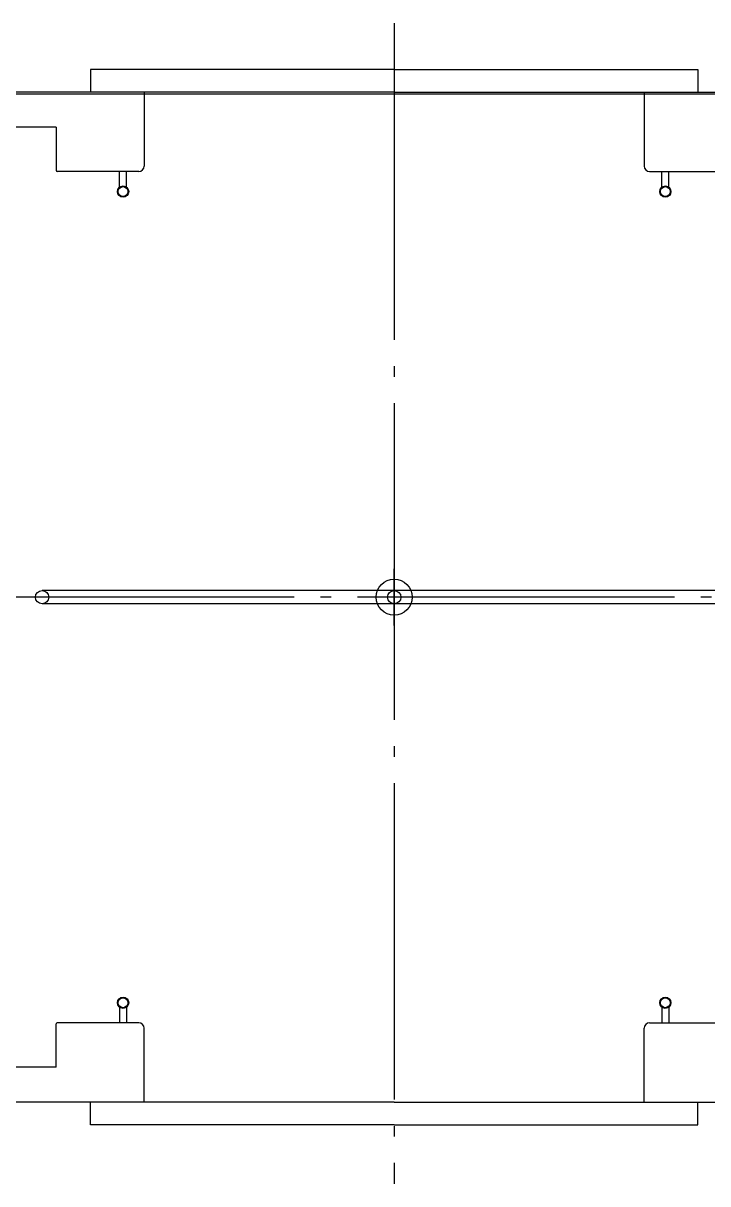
# Model space of a CAD drawing. Extents: x 39751 to 116307, y -36149 to -14965.
# Drawn here: x 91622 to 93566, y -34427 to -31127 of the extents above; entities that cross this region are included whole.
import ezdxf

# ---------------------------------------------------------------- set-up
doc = ezdxf.new("R2010")
doc.units = 0
doc.header["$LTSCALE"] = 1500
doc.linetypes.add('CENTER2', pattern=[0.72, 0.6, -0.05, 0.02, -0.05])
doc.linetypes.add('PHAN', pattern=[0.76, 0.57, -0.05, 0.02, -0.05, 0.02, -0.05])
doc.layers.add('AM_0', color=7, linetype='Continuous', lineweight=30)
for name, color, linetype in [('confine0', 7, 'Continuous'), ('confine7', 4, 'CENTER2'), ('confine9', 1, 'PHAN'), ('confinea', 3, 'Continuous')]:
    doc.layers.add(name, color=color, linetype=linetype)

msp = doc.modelspace()

# ---------------------------------------------------------------- linework, layer by layer
for p, q in [((91965.7, -31323), (91965.7, -31534)), ((93385.7, -31323), (93385.7, -31534)), ((91715.7, -31423), (91715.7, -31546)), ((91950.7, -31549), (91718.7, -31549)), ((93400.7, -31549), (93632.7, -31549)), ((91715.7, -34095), (91715.7, -33972)), ((91950.7, -33969), (91718.7, -33969)), ((93400.6, -33969), (93632.6, -33969)), ((91965.7, -34195), (91965.7, -33984)), ((93385.6, -34195), (93385.6, -33984))]:
    msp.add_line(p, q)
msp.add_circle((92675.7, -32759), 51)
for centre, radius, start, end in [((91950.7, -31534), 15, 270, 0), ((93400.7, -31534), 15, 180, 270), ((91718.7, -31546), 3, 180, 270), ((91718.7, -33972), 3, 90, 180), ((91950.7, -33984), 15, 0, 90), ((93400.6, -33984), 15, 90, 180)]:
    msp.add_arc(centre, radius, start, end)
at = {"layer": 'AM_0'}
for p, q in [((91813.7, -31259), (91813.7, -31323)), ((93537.7, -31259), (93537.7, -31323)), ((91813.7, -34259), (91813.7, -34195)), ((93537.7, -34259), (93537.7, -34195))]:
    msp.add_line(p, q, dxfattribs=at)
at = {"layer": 'confine0'}
for p, q in [((92675.7, -31259), (91813.7, -31259)), ((92675.7, -31259), (93537.7, -31259)), ((92675.7, -31323), (90855.7, -31323)), ((92675.7, -31323), (97235.7, -31323)), ((91715.7, -31423), (91405.7, -31423)), ((91895.7, -31593.5), (91895.7, -31549)), ((91915.7, -31593.5), (91915.7, -31549)), ((93435.7, -31593.5), (93435.7, -31549)), ((93455.7, -31593.5), (93455.7, -31549)), ((91895.7, -33924.5), (91895.7, -33969)), ((91915.7, -33924.5), (91915.7, -33969)), ((93435.6, -33924.5), (93435.6, -33969)), ((93455.6, -33924.5), (93455.6, -33969)), ((91715.7, -34095), (91405.7, -34095)), ((92675.7, -34195), (90855.7, -34195)), ((92675.7, -34195), (97235.7, -34195)), ((92675.7, -34259), (91813.7, -34259)), ((92675.7, -34259), (93537.7, -34259))]:
    msp.add_line(p, q, dxfattribs=at)
for centre, radius in [((91905.7, -31606), 16), ((91905.7, -31606), 14), ((93445.7, -31606), 16), ((93445.7, -31606), 14), ((92675.7, -32759), 19), ((91905.7, -33912), 16), ((91905.7, -33912), 14), ((93445.6, -33912), 16), ((93445.6, -33912), 14)]:
    msp.add_circle(centre, radius, dxfattribs=at)
at = {"layer": 'confine7'}
for p, q in [((92675.7, -31127.4), (92675.7, -34426.6)), ((112911.6, -32759), (90579.1, -32759))]:
    msp.add_line(p, q, dxfattribs=at)
at = {"layer": 'confine7', "color": 0, "linetype": 'ByBlock'}
for p, q in [((111915.7, -32740), (91675.7, -32740)), ((111915.7, -32778), (91675.7, -32778))]:
    msp.add_line(p, q, dxfattribs=at)
at = {"layer": 'confine9'}
msp.add_line((92675.7, -32839.3), (92675.7, -32678.7), dxfattribs=at)
at = {"layer": 'confinea'}
msp.add_line((82560.2, -31328.2), (103657.5, -31328.2), dxfattribs=at)
at = {"layer": 'confinea', "color": 7}
msp.add_circle((91675.7, -32759), 19, dxfattribs=at)

doc.saveas('drawing.dxf')
